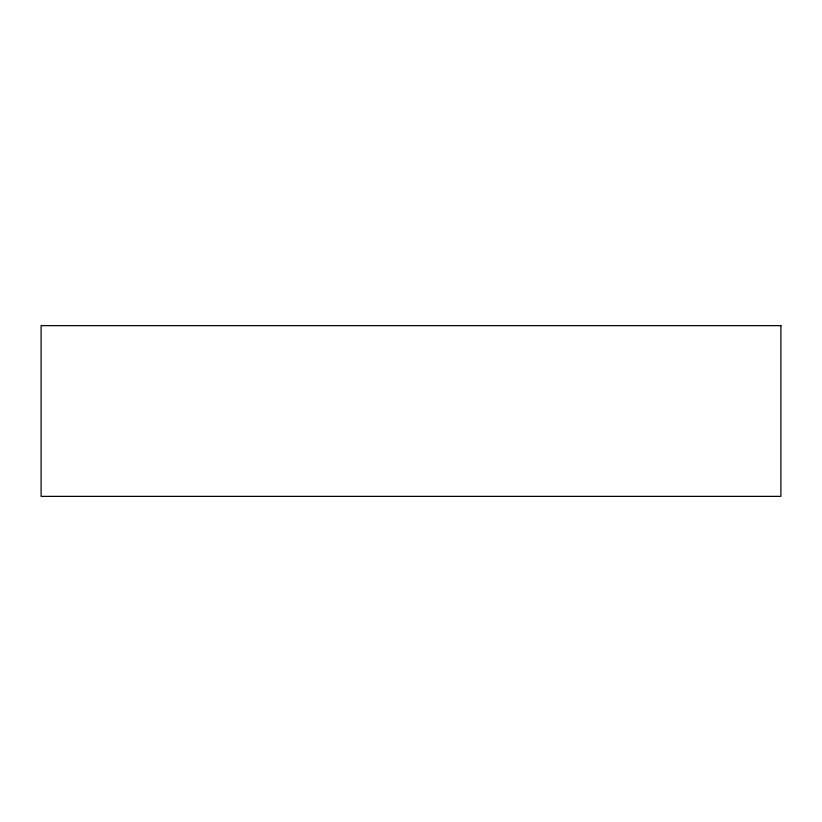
<?xml version="1.0" encoding="UTF-8"?>
<svg xmlns="http://www.w3.org/2000/svg" width="822" height="822" viewBox="0 0 822 822"><rect width="100%" height="100%" fill="white"/><g stroke="black" fill="none" stroke-linecap="round" stroke-linejoin="round"><path stroke-width="1.23" d="M780.9 325.635L41.1 325.635L41.1 496.365L780.9 496.365L780.9 325.635"/></g></svg>
